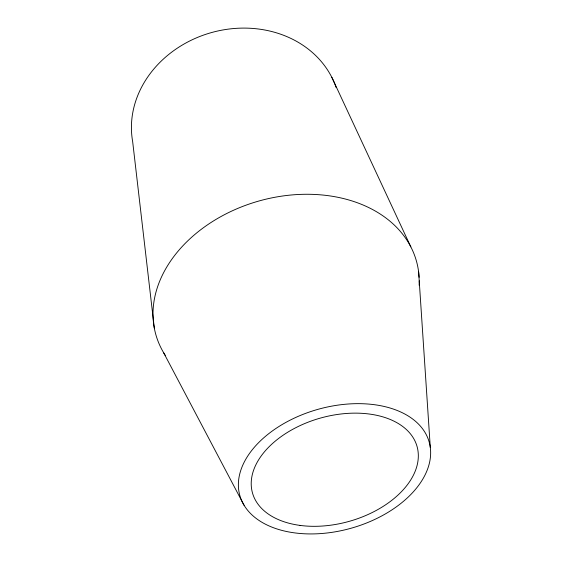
<?xml version="1.0" encoding="UTF-8"?>
<svg xmlns="http://www.w3.org/2000/svg" width="562" height="562" viewBox="0 0 562 562"><rect width="100%" height="100%" fill="white"/><g stroke="black" fill="none" stroke-linecap="round" stroke-linejoin="round"><path stroke-width="0.84" d="M163.584 352.634L244.07 505.266M331.826 77.331L410.822 246.866M154.311 328.089L132.646 141.491A105.515 91.227 -15.8 0 1 213.124 32.125A105.515 91.227 -15.8 0 1 336.195 87.658M418.641 272.071L430.288 447.387A98.378 61.715 -15.8 0 1 293.828 532.776A98.378 61.715 -15.8 0 1 279.405 426.214A98.378 61.715 -15.8 0 1 430.288 447.387M165.326 355.43A135.386 100.521 -15.8 0 1 254.755 202.236A135.386 100.521 -15.8 0 1 419.112 277.312M419.224 280.824A135.386 100.521 -15.8 0 1 419.147 285.222M300.052 525.407A85.508 53.608 -15.8 0 0 417.952 450.675A85.508 53.608 -15.8 0 0 286.318 433.105A85.508 53.608 -15.8 0 0 300.052 525.407"/></g></svg>
